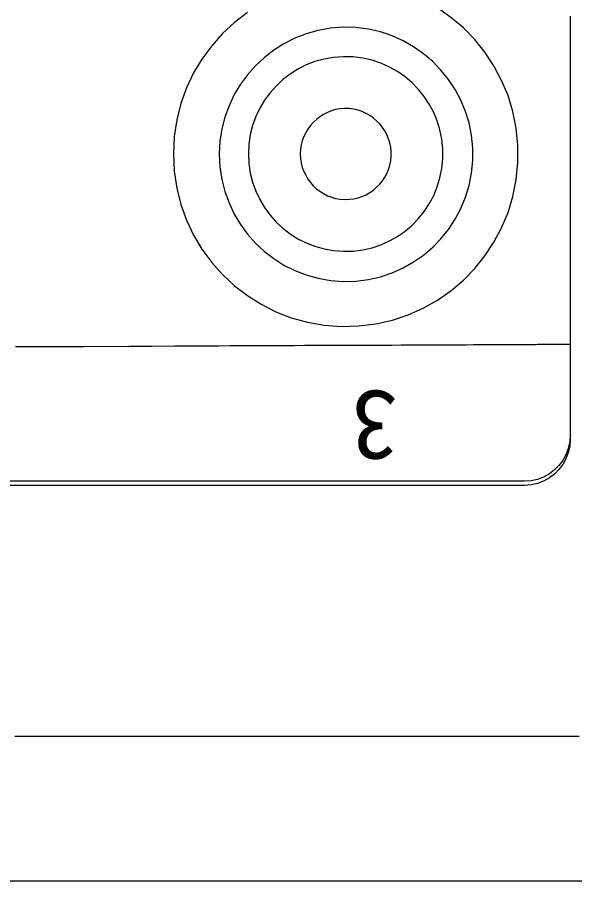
# Model space of a CAD drawing. Units: millimetres on the paper. Extents: x -139 to 141, y -98 to 91.
# Drawn here: x 29.7 to 33.53, y 67.23 to 73.17 of the extents above; entities that cross this region are included whole.
import ezdxf
from ezdxf.enums import TextEntityAlignment as Align

# ---------------------------------------------------------------- set-up
doc = ezdxf.new("R2010")
doc.units = ezdxf.units.MM
doc.layers.add('0-1_外形線', color=4, linetype='Continuous')
doc.styles.add('ＭＳ ゴシック', font='')
doc.styles.get('ＭＳ ゴシック').set_extended_font_data('MS Gothic')

msp = doc.modelspace()

# ---------------------------------------------------------------- linework, layer by layer
at = {"layer": '0-1_外形線'}
msp.add_line((-49.256, 67.229), (45.433, 67.229), dxfattribs=at)
for points in [[(32.91, 72.927), (32.84, 73.014), (32.762, 73.094), (32.676, 73.166), (32.584, 73.231)], [(31.277, 73.2), (31.188, 73.131), (31.106, 73.055), (31.032, 72.971), (30.965, 72.88), (30.908, 72.784), (30.859, 72.682), (30.82, 72.574), (30.792, 72.462), (30.775, 72.347), (30.769, 72.228)], [(33.497, 73.175), (33.497, 73.086), (33.497, 72.998), (33.497, 72.911), (33.497, 72.824), (33.497, 72.738), (33.497, 72.652), (33.497, 72.567), (33.497, 72.483), (33.497, 72.4), (33.497, 72.318), (33.497, 72.237), (33.497, 72.156), (33.497, 72.077), (33.497, 71.999), (33.497, 71.922), (33.497, 71.846), (33.497, 71.771)], [(32.66, 72.74), (32.608, 72.804), (32.551, 72.863), (32.488, 72.916), (32.42, 72.964), (32.348, 73.005), (32.272, 73.039), (32.192, 73.066), (32.109, 73.085), (32.023, 73.096), (31.935, 73.098), (31.848, 73.091), (31.763, 73.076), (31.682, 73.053), (31.604, 73.023), (31.529, 72.985), (31.459, 72.941), (31.394, 72.89), (31.333, 72.834), (31.278, 72.772), (31.229, 72.706), (31.187, 72.635), (31.151, 72.559), (31.123, 72.481), (31.102, 72.399), (31.089, 72.314), (31.084, 72.227)], [(30.769, 72.228), (30.775, 72.108), (30.792, 71.992), (30.82, 71.879), (30.859, 71.772), (30.908, 71.669), (30.965, 71.572), (31.032, 71.481), (31.106, 71.398), (31.188, 71.321), (31.277, 71.253), (31.372, 71.193), (31.473, 71.142), (31.579, 71.101), (31.69, 71.07), (31.805, 71.05), (31.924, 71.041), (32.044, 71.044), (32.161, 71.059), (32.274, 71.084), (32.382, 71.12), (32.486, 71.166), (32.584, 71.222), (32.676, 71.286), (32.762, 71.359), (32.84, 71.439), (32.91, 71.526), (32.972, 71.62), (33.025, 71.72), (33.069, 71.825), (33.102, 71.935), (33.125, 72.049), (33.137, 72.168), (33.137, 72.288), (33.125, 72.405), (33.102, 72.519), (33.069, 72.628), (33.025, 72.733), (32.972, 72.833), (32.91, 72.927)], [(32.493, 72.622), (32.453, 72.671), (32.409, 72.717), (32.361, 72.758), (32.309, 72.794), (32.254, 72.825), (32.195, 72.851), (32.134, 72.872), (32.07, 72.886), (32.004, 72.895), (31.937, 72.896), (31.87, 72.891), (31.805, 72.88), (31.742, 72.862), (31.682, 72.839), (31.625, 72.81), (31.571, 72.776), (31.521, 72.738), (31.475, 72.694), (31.433, 72.647), (31.395, 72.596), (31.363, 72.542), (31.335, 72.484), (31.313, 72.423), (31.297, 72.36), (31.288, 72.295), (31.284, 72.228)], [(31.084, 72.227), (31.089, 72.138), (31.102, 72.052), (31.123, 71.969), (31.151, 71.89), (31.187, 71.814), (31.229, 71.743), (31.278, 71.676), (31.333, 71.614), (31.394, 71.557), (31.459, 71.507), (31.529, 71.463), (31.604, 71.425), (31.682, 71.395), (31.763, 71.372), (31.848, 71.357), (31.935, 71.35), (32.023, 71.352), (32.109, 71.363), (32.192, 71.382), (32.272, 71.409), (32.348, 71.443), (32.42, 71.484), (32.488, 71.531), (32.551, 71.585), (32.608, 71.644), (32.66, 71.708), (32.706, 71.778), (32.745, 71.851), (32.777, 71.929), (32.802, 72.01), (32.819, 72.095), (32.828, 72.182), (32.828, 72.27), (32.819, 72.356), (32.802, 72.44), (32.777, 72.52), (32.745, 72.598), (32.706, 72.671), (32.66, 72.74)], [(31.284, 72.228), (31.288, 72.161), (31.297, 72.095), (31.313, 72.032), (31.335, 71.971), (31.363, 71.913), (31.395, 71.858), (31.433, 71.807), (31.475, 71.759), (31.521, 71.716), (31.571, 71.677), (31.625, 71.644), (31.682, 71.615), (31.742, 71.592), (31.805, 71.574), (31.87, 71.563), (31.937, 71.558), (32.004, 71.559), (32.07, 71.567), (32.134, 71.582), (32.195, 71.602), (32.254, 71.629), (32.309, 71.66), (32.361, 71.696), (32.409, 71.737), (32.453, 71.783), (32.493, 71.832), (32.528, 71.885), (32.558, 71.941), (32.582, 72.001), (32.601, 72.063), (32.614, 72.128), (32.621, 72.194), (32.621, 72.262), (32.614, 72.328), (32.601, 72.392), (32.582, 72.454), (32.558, 72.513), (32.528, 72.569), (32.493, 72.622)], [(32.206, 72.41), (32.187, 72.434), (32.166, 72.455), (32.144, 72.474), (32.12, 72.491), (32.094, 72.506), (32.066, 72.518), (32.038, 72.528), (32.008, 72.535), (31.977, 72.539), (31.945, 72.539), (31.914, 72.537), (31.884, 72.532), (31.855, 72.523), (31.827, 72.512), (31.801, 72.499), (31.775, 72.483), (31.752, 72.465), (31.73, 72.444), (31.711, 72.422), (31.693, 72.398), (31.678, 72.373), (31.665, 72.346), (31.655, 72.318), (31.647, 72.289), (31.643, 72.259), (31.641, 72.228)], [(31.641, 72.228), (31.643, 72.196), (31.647, 72.165), (31.655, 72.135), (31.665, 72.107), (31.678, 72.08), (31.693, 72.054), (31.711, 72.03), (31.73, 72.008), (31.752, 71.988), (31.775, 71.97), (31.801, 71.954), (31.827, 71.94), (31.855, 71.93), (31.884, 71.921), (31.914, 71.916), (31.945, 71.914), (31.977, 71.915), (32.008, 71.918), (32.038, 71.925), (32.066, 71.935), (32.094, 71.947), (32.12, 71.961), (32.144, 71.978), (32.166, 71.998), (32.187, 72.019), (32.206, 72.042), (32.222, 72.067), (32.236, 72.093), (32.248, 72.121), (32.256, 72.15), (32.263, 72.18), (32.266, 72.212), (32.266, 72.243), (32.263, 72.274), (32.256, 72.303), (32.248, 72.332), (32.236, 72.36), (32.222, 72.386), (32.206, 72.41)], [(33.497, 71.771), (33.497, 71.698), (33.497, 71.626), (33.497, 71.555), (33.497, 71.52), (33.497, 71.485), (33.497, 71.451), (33.497, 71.417), (33.497, 71.384), (33.497, 71.351), (33.497, 71.318), (33.497, 71.286), (33.497, 71.254), (33.497, 71.222), (33.497, 71.191), (33.497, 71.161), (33.497, 71.13), (33.497, 71.1), (33.497, 71.071), (33.497, 71.042), (33.497, 71.013), (33.497, 70.985), (33.497, 70.958), (33.497, 70.93), (33.497, 70.903), (33.497, 70.877), (33.497, 70.851), (33.497, 70.826), (33.497, 70.801), (33.497, 70.777), (33.497, 70.753), (33.497, 70.729), (33.497, 70.706), (33.497, 70.684), (33.497, 70.662), (33.497, 70.641), (33.497, 70.62), (33.497, 70.6), (33.497, 70.58), (33.497, 70.561)], [(29.683, 70.902), (29.839, 70.903)], [(29.839, 70.903), (30.152, 70.904), (30.465, 70.906), (30.621, 70.906), (30.776, 70.907), (30.929, 70.908), (31.006, 70.908), (31.082, 70.908), (31.157, 70.909), (31.232, 70.909), (31.306, 70.909), (31.38, 70.91), (31.453, 70.91), (31.526, 70.91), (31.598, 70.91), (31.669, 70.911), (31.739, 70.911), (31.809, 70.911), (31.877, 70.912), (31.945, 70.912), (32.012, 70.912), (32.078, 70.912), (32.143, 70.913), (32.207, 70.913), (32.27, 70.913), (32.332, 70.914), (32.392, 70.914), (32.451, 70.914), (32.51, 70.914), (32.567, 70.915), (32.622, 70.915), (32.676, 70.915), (32.729, 70.915), (32.781, 70.915), (32.831, 70.916), (32.879, 70.916), (32.926, 70.916), (32.972, 70.916), (33.016, 70.916), (33.037, 70.917)], [(33.037, 70.917), (33.058, 70.917), (33.078, 70.917), (33.098, 70.917), (33.118, 70.917), (33.137, 70.917), (33.156, 70.917), (33.174, 70.917), (33.192, 70.917), (33.209, 70.917), (33.226, 70.917), (33.243, 70.917), (33.259, 70.917), (33.274, 70.918), (33.289, 70.918), (33.304, 70.918), (33.318, 70.918), (33.331, 70.918), (33.344, 70.918), (33.357, 70.918), (33.369, 70.918), (33.381, 70.918), (33.392, 70.918), (33.402, 70.918), (33.412, 70.918), (33.422, 70.918), (33.431, 70.918), (33.439, 70.918), (33.447, 70.918), (33.454, 70.918), (33.461, 70.918), (33.467, 70.918), (33.473, 70.918), (33.478, 70.918), (33.482, 70.918), (33.486, 70.918), (33.489, 70.918), (33.492, 70.918), (33.494, 70.918), (33.496, 70.918)], [(33.496, 70.918), (33.496, 70.918), (33.497, 70.918)], [(33.497, 70.918), (33.497, 70.911), (33.497, 70.892), (33.497, 70.861), (33.497, 70.821), (33.497, 70.773), (33.497, 70.72), (33.497, 70.605), (33.497, 70.49), (33.497, 70.437), (33.497, 70.39), (33.497, 70.35), (33.497, 70.319), (33.497, 70.299), (33.497, 70.292)], [(33.497, 70.561), (33.497, 70.542), (33.497, 70.524), (33.497, 70.506), (33.497, 70.489), (33.497, 70.473), (33.497, 70.457), (33.497, 70.442), (33.497, 70.427), (33.497, 70.413), (33.497, 70.399), (33.497, 70.386), (33.497, 70.374), (33.497, 70.362), (33.497, 70.351), (33.497, 70.341), (33.497, 70.331), (33.497, 70.322), (33.497, 70.314), (33.497, 70.306), (33.497, 70.298), (33.497, 70.292), (33.497, 70.286), (33.497, 70.281), (33.497, 70.276), (33.497, 70.272), (33.497, 70.269), (33.497, 70.267), (33.497, 70.265), (33.497, 70.264), (33.497, 70.264)], [(33.497, 70.292), (33.493, 70.246), (33.483, 70.201), (33.467, 70.159), (33.446, 70.12), (33.419, 70.085), (33.388, 70.054), (33.353, 70.027), (33.314, 70.005), (33.272, 69.989), (33.228, 69.979), (33.182, 69.976)], [(33.497, 70.264), (33.493, 70.217), (33.483, 70.173), (33.467, 70.131), (33.446, 70.092), (33.419, 70.057), (33.388, 70.025), (33.353, 69.999), (33.314, 69.977), (33.272, 69.961), (33.228, 69.951), (33.182, 69.947)], [(32.487, 69.976), (32.439, 69.976), (32.39, 69.976), (32.339, 69.976), (32.288, 69.976), (32.235, 69.976), (32.181, 69.976), (32.126, 69.976), (32.07, 69.976), (32.013, 69.976), (31.956, 69.976), (31.897, 69.976), (31.837, 69.976), (31.776, 69.976), (31.715, 69.976), (31.653, 69.976), (31.59, 69.976), (31.526, 69.976), (31.462, 69.976), (31.397, 69.976), (31.331, 69.976), (31.265, 69.976), (31.198, 69.976), (31.13, 69.976), (30.994, 69.976), (30.856, 69.976), (30.717, 69.976), (30.577, 69.976), (30.436, 69.976), (30.152, 69.976), (29.868, 69.976), (29.727, 69.976), (29.587, 69.976)], [(33.182, 69.976), (33.181, 69.976), (33.181, 69.976), (33.179, 69.976), (33.177, 69.976), (33.175, 69.976), (33.172, 69.976), (33.168, 69.976), (33.164, 69.976), (33.16, 69.976), (33.155, 69.976), (33.149, 69.976), (33.143, 69.976), (33.136, 69.976), (33.129, 69.976), (33.122, 69.976), (33.114, 69.976), (33.105, 69.976), (33.096, 69.976), (33.087, 69.976), (33.077, 69.976), (33.066, 69.976), (33.055, 69.976), (33.044, 69.976), (33.032, 69.976), (33.007, 69.976), (32.98, 69.976), (32.952, 69.976), (32.921, 69.976), (32.889, 69.976), (32.856, 69.976), (32.821, 69.976), (32.784, 69.976), (32.746, 69.976), (32.706, 69.976), (32.665, 69.976), (32.623, 69.976), (32.579, 69.976), (32.533, 69.976), (32.487, 69.976)], [(32.487, 69.947), (32.439, 69.947), (32.39, 69.947), (32.339, 69.947), (32.288, 69.947), (32.235, 69.947), (32.181, 69.947), (32.126, 69.947), (32.07, 69.947), (32.013, 69.947), (31.956, 69.947), (31.897, 69.947), (31.837, 69.947), (31.776, 69.947), (31.715, 69.947), (31.653, 69.947), (31.59, 69.947), (31.526, 69.947), (31.462, 69.947), (31.397, 69.947), (31.331, 69.947), (31.265, 69.947), (31.198, 69.947), (31.13, 69.947), (30.994, 69.947), (30.856, 69.947), (30.717, 69.947), (30.577, 69.947), (30.436, 69.947), (30.152, 69.947), (29.868, 69.947), (29.727, 69.947), (29.587, 69.947)], [(33.182, 69.947), (33.181, 69.947), (33.181, 69.947), (33.179, 69.947), (33.177, 69.947), (33.175, 69.947), (33.172, 69.947), (33.168, 69.947), (33.164, 69.947), (33.16, 69.947), (33.155, 69.947), (33.149, 69.947), (33.143, 69.947), (33.136, 69.947), (33.129, 69.947), (33.122, 69.947), (33.114, 69.947), (33.105, 69.947), (33.096, 69.947), (33.087, 69.947), (33.077, 69.947), (33.066, 69.947), (33.055, 69.947), (33.044, 69.947), (33.032, 69.947), (33.007, 69.947), (32.98, 69.947), (32.952, 69.947), (32.921, 69.947), (32.889, 69.947), (32.856, 69.947), (32.821, 69.947), (32.784, 69.947), (32.746, 69.947), (32.706, 69.947), (32.665, 69.947), (32.623, 69.947), (32.579, 69.947), (32.533, 69.947), (32.487, 69.947)], [(31.417, 68.221), (31.36, 68.221), (31.303, 68.221), (31.246, 68.221), (31.189, 68.221), (31.132, 68.221), (31.075, 68.221), (31.018, 68.221), (30.961, 68.221), (30.903, 68.221), (30.846, 68.221), (30.788, 68.221), (30.731, 68.221), (30.673, 68.221), (30.615, 68.221), (30.557, 68.221), (30.499, 68.221), (30.441, 68.221), (30.383, 68.221), (30.325, 68.221), (30.266, 68.221), (30.208, 68.221), (30.149, 68.221), (30.091, 68.221), (30.032, 68.221), (29.974, 68.221), (29.915, 68.221), (29.856, 68.221), (29.797, 68.221), (29.738, 68.221), (29.679, 68.221)], [(33.558, 68.221), (33.505, 68.221), (33.451, 68.221), (33.398, 68.221), (33.345, 68.221), (33.291, 68.221), (33.238, 68.221), (33.184, 68.221), (33.13, 68.221), (33.076, 68.221), (33.022, 68.221), (32.968, 68.221), (32.914, 68.221), (32.86, 68.221), (32.805, 68.221), (32.751, 68.221), (32.696, 68.221), (32.642, 68.221), (32.587, 68.221), (32.532, 68.221), (32.477, 68.221), (32.422, 68.221), (32.367, 68.221), (32.312, 68.221), (32.257, 68.221), (32.201, 68.221), (32.146, 68.221), (32.09, 68.221), (32.035, 68.221), (31.979, 68.221), (31.923, 68.221), (31.867, 68.221), (31.811, 68.221), (31.755, 68.221), (31.699, 68.221), (31.643, 68.221), (31.586, 68.221), (31.53, 68.221), (31.473, 68.221), (31.417, 68.221)]]:
    msp.add_lwpolyline(points, dxfattribs=at)

# ---------------------------------------------------------------- texts
at = {"layer": '0-1_外形線', "style": 'ＭＳ ゴシック'}
msp.add_text('3', height=0.4804, rotation=180, dxfattribs=at).set_placement((32.312, 70.743), align=Align.BOTTOM_LEFT)

doc.saveas('drawing.dxf')
